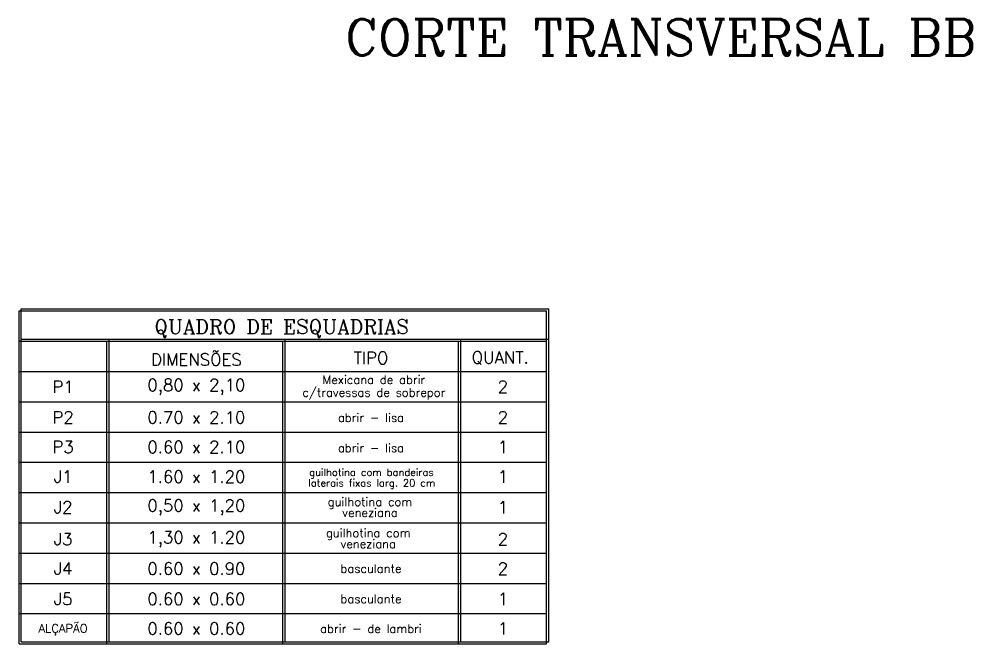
# Model space of a CAD drawing. Extents: x -7 to 295, y -11 to 39.
# Drawn here: x 165.99 to 173.87, y 16.96 to 22.12 of the extents above; entities that cross this region are included whole.
import ezdxf
from ezdxf.enums import TextEntityAlignment as Align

# ---------------------------------------------------------------- set-up
doc = ezdxf.new("R2010")
doc.units = 0
doc.header["$LTSCALE"] = 20
for name, color, linetype in [('DIM', 244, 'CONTINUOUS'), ('EQUIPAMENTOS', 1, 'CONTINUOUS'), ('TEXTO', 244, 'CONTINUOUS')]:
    doc.layers.add(name, color=color, linetype=linetype)
doc.styles.add('ROMANC', font='romanc.shx', dxfattribs={"height": 0.08})

msp = doc.modelspace()

# ---------------------------------------------------------------- linework, layer by layer
at = {"layer": 'EQUIPAMENTOS', "linetype": 'CONTINUOUS'}
for p, q in [((165.9923, 16.9627), (165.9923, 19.7127)), ((165.9923, 19.7127), (170.3519, 19.7127)), ((166.011, 16.9813), (166.011, 19.7313)), ((166.011, 19.7313), (170.3706, 19.7313)), ((170.3519, 16.9627), (170.3519, 19.7127)), ((170.3706, 16.9813), (170.3706, 19.7313)), ((165.9923, 19.4627), (170.3519, 19.4627)), ((166.011, 19.4813), (170.3706, 19.4813)), ((166.7189, 16.9627), (166.7189, 19.4627)), ((166.7376, 16.9813), (166.7376, 19.4813)), ((168.1721, 16.9627), (168.1721, 19.4627)), ((168.1908, 16.9813), (168.1908, 19.4813)), ((169.6253, 16.9627), (169.6253, 19.4627)), ((169.644, 16.9813), (169.644, 19.4813)), ((165.9923, 19.2127), (170.3519, 19.2127)), ((165.9923, 18.9627), (170.3519, 18.9627)), ((165.9923, 18.7127), (170.3519, 18.7127)), ((165.9923, 18.4627), (170.3519, 18.4627)), ((165.9923, 18.2127), (170.3519, 18.2127)), ((165.9923, 17.9627), (170.3519, 17.9627)), ((165.9923, 17.7127), (170.3519, 17.7127)), ((165.9923, 17.4627), (170.3519, 17.4627)), ((165.9923, 17.2127), (170.3519, 17.2127)), ((165.9923, 16.9627), (170.3519, 16.9627)), ((166.011, 16.9813), (170.3706, 16.9813))]:
    msp.add_line(p, q, dxfattribs=at)

# ---------------------------------------------------------------- texts
at = {"layer": 'DIM', "color": 1, "linetype": 'CONTINUOUS', "style": 'ROMANC'}
for s, height, p in [('QUADRO DE ESQUADRIAS', 0.12, (168.1615, 19.5693)), ('DIMENSÕES', 0.1, (167.4582, 19.3247)), ('QUANT.', 0.1, (169.9697, 19.3247)), ('TIPO', 0.1, (168.9012, 19.3247))]:
    msp.add_text(s, height=height, dxfattribs=at).set_placement(p, align=Align.MIDDLE)
at = {"layer": 'DIM', "color": 30, "linetype": 'CONTINUOUS', "style": 'ROMANC'}
for s, height, p in [(' Mexicana de abrir', 0.07, (168.9012, 19.147)), ('P1', 0.1, (166.3566, 19.0866)), ('0,80 x 2,10', 0.1, (167.4582, 19.0866)), (' c/travessas de sobrepor', 0.07, (168.9012, 19.0349)), ('2', 0.1, (169.9918, 19.0866)), ('P2', 0.1, (166.3566, 18.8333)), ('0.70 x 2.10', 0.1, (167.4582, 18.8333)), ('abrir - lisa', 0.07, (168.9012, 18.8333)), ('2', 0.1, (169.9918, 18.8333)), ('P3', 0.1, (166.3566, 18.5893)), ('0.60 x 2.10', 0.1, (167.4582, 18.5893)), ('abrir - lisa', 0.07, (168.9012, 18.5833)), ('1', 0.1, (169.9918, 18.5893)), ('J1', 0.1, (166.3566, 18.3441)), ('1.60 x 1.20', 0.1, (167.4582, 18.3441)), ('guilhotina com bandeiras', 0.06, (168.905, 18.3715)), ('1', 0.1, (169.9918, 18.3441)), (' laterais fixas larg. 20 cm', 0.06, (168.8875, 18.2839)), ('J2', 0.1, (166.3566, 18.0908)), ('0,50 x 1,20', 0.1, (167.4582, 18.0908)), ('guilhotina com', 0.07, (168.8933, 18.1268)), ('1', 0.1, (169.9918, 18.0908)), ('veneziana', 0.07, (168.8933, 18.0485)), ('veneziana', 0.07, (168.8933, 18.0485)), ('guilhotina com', 0.07, (168.8786, 17.8695)), ('J3', 0.1, (166.3566, 17.8281)), ('1,30 x 1.20', 0.1, (167.4582, 17.8281)), ('veneziana', 0.07, (168.8786, 17.7911)), ('veneziana', 0.07, (168.8786, 17.7911)), ('2', 0.1, (169.9918, 17.8281)), ('J4', 0.1, (166.3566, 17.5848)), ('0.60 x 0.90', 0.1, (167.4582, 17.5848)), ('basculante', 0.07, (168.9012, 17.5848)), ('2', 0.1, (169.9918, 17.5841)), ('J5', 0.1, (166.3566, 17.3348)), ('0.60 x 0.60', 0.1, (167.4582, 17.3348)), ('basculante', 0.07, (168.9012, 17.3348)), ('1', 0.1, (169.9918, 17.3341)), ('ALÇAPÃO', 0.07, (166.3566, 17.0901)), ('0.60 x 0.60', 0.1, (167.4582, 17.0901)), ('abrir - de lambri', 0.07, (168.9012, 17.0901)), ('1', 0.1, (169.9918, 17.0901))]:
    msp.add_text(s, height=height, dxfattribs=at).set_placement(p, align=Align.MIDDLE)
at = {"layer": 'TEXTO', "linetype": 'CONTINUOUS', "style": 'ROMANC'}
msp.add_text('CORTE TRANSVERSAL BB', height=0.3, dxfattribs=at).set_placement((171.2974, 21.974), align=Align.MIDDLE)

doc.saveas('drawing.dxf')
